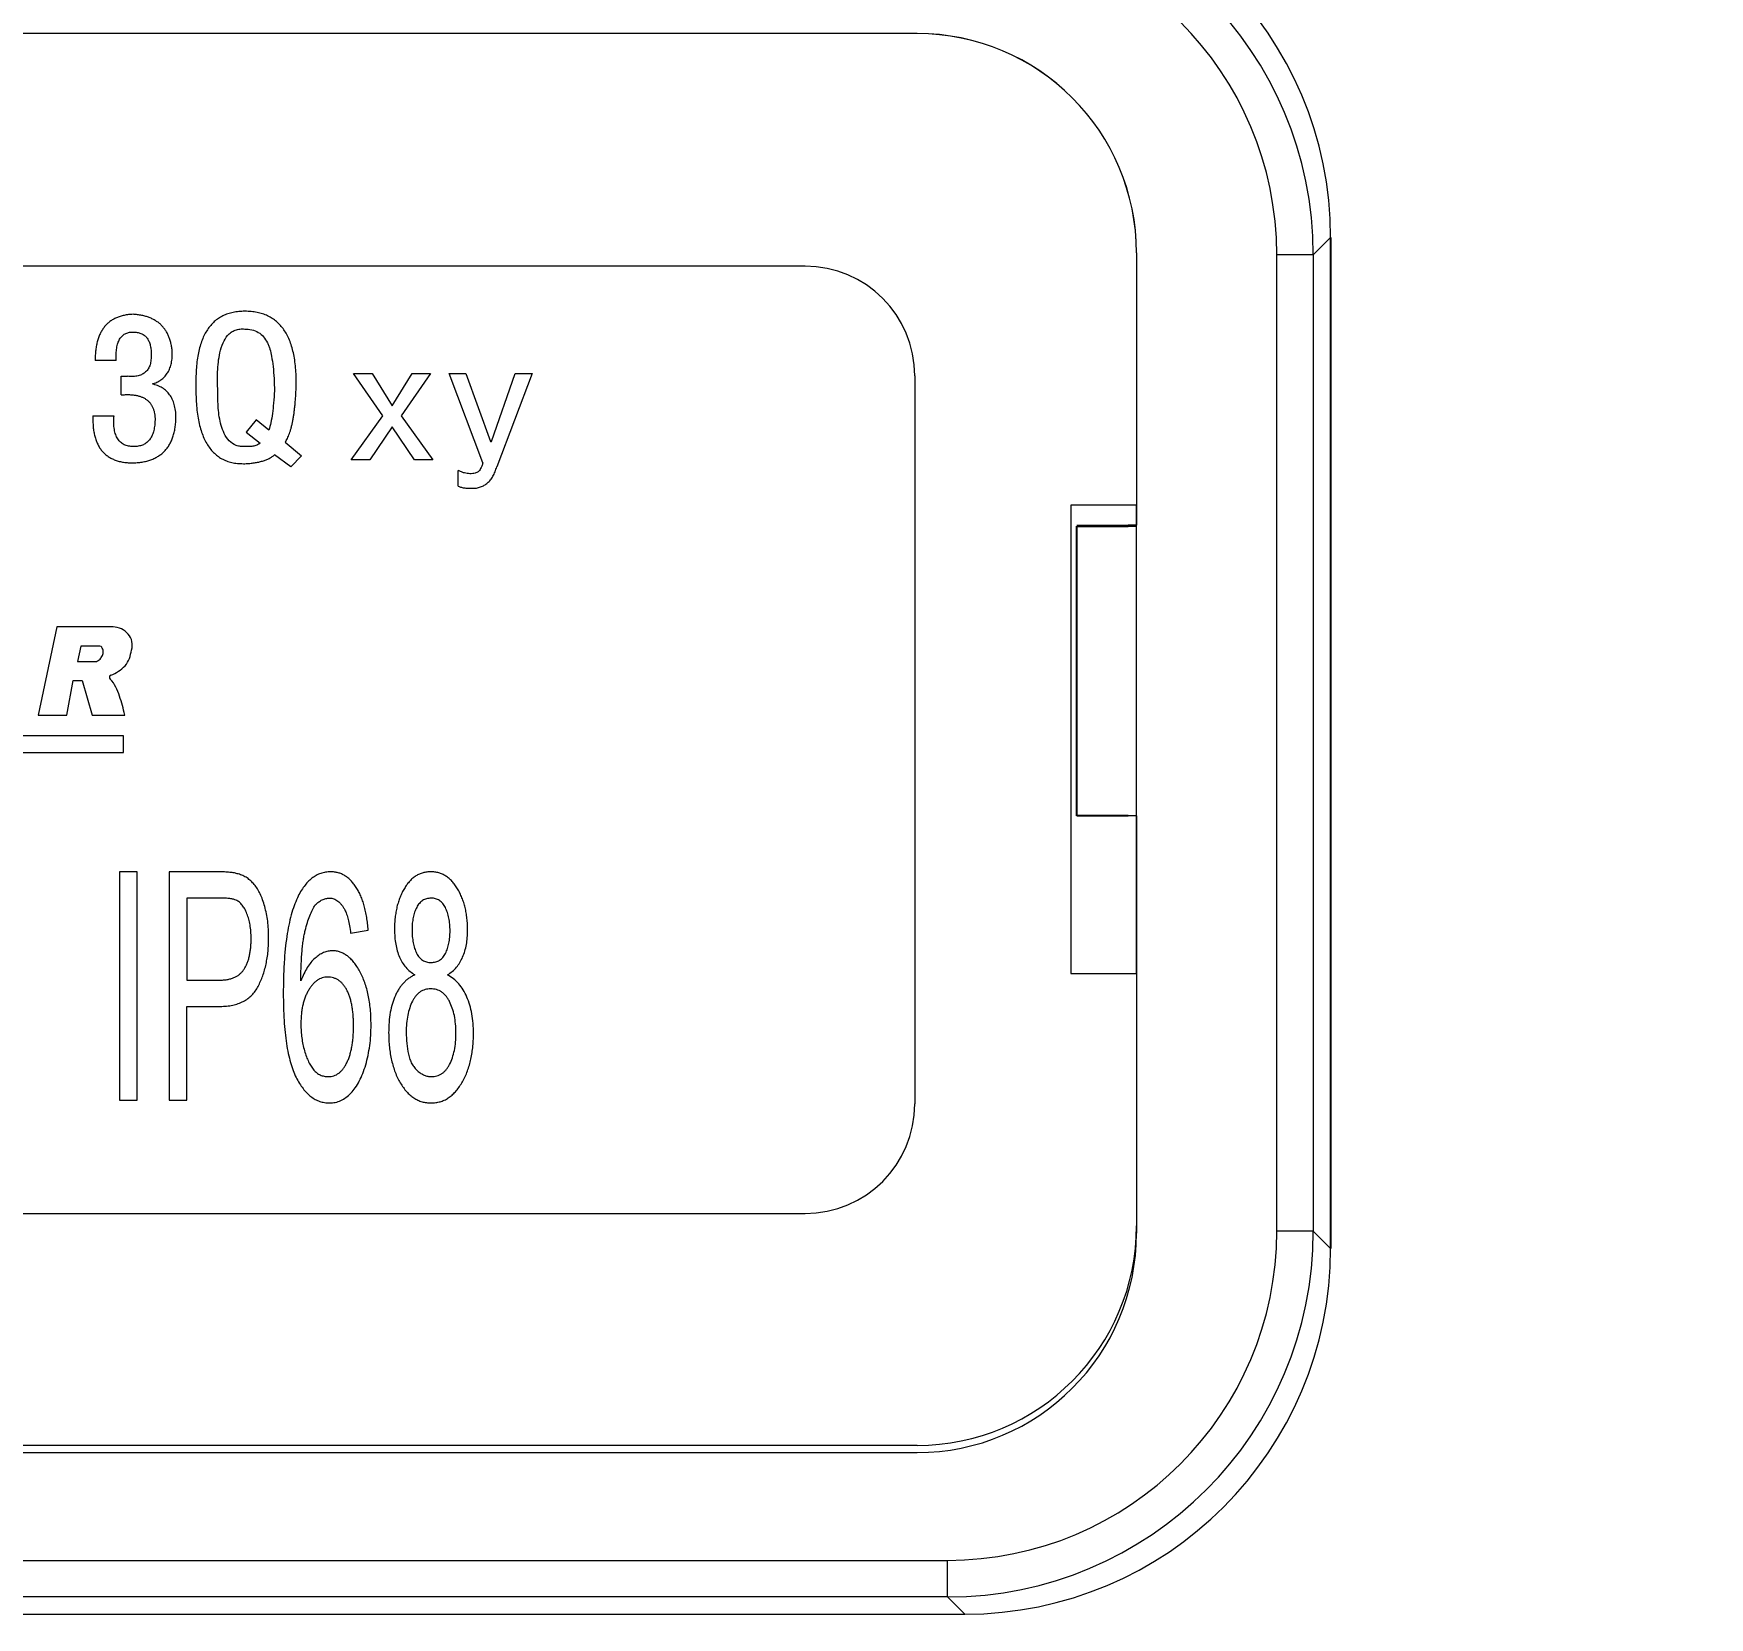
# Model space of a CAD drawing. Header units: millimetres. Extents: x 10297564 to 11610295, y -9287743 to -8409454.
# Drawn here: x 10426169 to 10426488.6, y -9090583.5 to -9090281.5 of the extents above; entities that cross this region are included whole.
import ezdxf

# ---------------------------------------------------------------- set-up
doc = ezdxf.new("R2010")
doc.units = ezdxf.units.MM
doc.header["$LTSCALE"] = 100
doc.layers.add('E1', color=1, linetype='Continuous')
doc.styles.add('HL-S1', font='DotumChe.ttf')
doc.styles.add('MG', font='malgun.ttf')
doc.dimstyles.new('HL-100', dxfattribs={"dimscale": 100, "dimtxt": 3, "dimasz": 4, "dimexe": 2, "dimexo": 2, "dimgap": 1, "dimtad": 1, "dimdec": 0, "dimzin": 0, "dimlunit": 6, "dimtxsty": 'HL-S1', "dimblk": 'DOTSMALL', "dimcen": 4, "dimdle": 2, "dimclrd": 256, "dimclre": 256, "dimclrt": 4, "dimazin": 0, "dimtfac": 1, "dimtdec": 0, "dimtix": 1, "dimtmove": 2, "dimatfit": 3, "dimldrblk": 'DOTSMALL', "dimfxl": 1.5, "dimtolj": 1, "dimtzin": 0, "dimlwd": -1, "dimlwe": -1, "dimarcsym": 0})

# ---------------------------------------------------------------- blocks, each defined once
blk = doc.blocks.new('*D75')
at = {"layer": 'defpoints', "color": 0, "transparency": 16777216}
for p in [(10439230.17, -9073249.84), (10439230.17, -9073249.84), (10423426.68, -9107604.66)]:
    blk.add_point(p, dxfattribs=at)
at = {"layer": 'E1', "color": 1, "transparency": 16777216}
for p, q in [((10439593.57, -9073417), (10439593.57, -9073417)), ((10423593.84, -9107241.27), (10439063.01, -9073613.24)), ((10423790.07, -9107771.83), (10423790.07, -9107771.83))]:
    blk.add_line(p, q, dxfattribs=at)
for points in [[(10439002.44, -9073585.37), (10439123.57, -9073641.1), (10439230.17, -9073249.84)], [(10423533.27, -9107213.41), (10423654.41, -9107269.13), (10423426.68, -9107604.66)]]:
    blk.add_solid(points, dxfattribs=at)
at = {"layer": 'E1', "color": 7, "transparency": 16777216, "insert": (10430911.12, -9090235.29), "char_height": 500, "attachment_point": 5, "rotation": 65.2972, "style": 'MG'}
blk.add_mtext('\\A1;2711.1', dxfattribs=at)
blk = doc.blocks.new('_DotSmall')
at = {"color": 0, "linetype": 'ByBlock', "const_width": 0.5}
blk.add_lwpolyline([(-0.0625, 0, 1), (0.0625, 0, 1)], format="xyb", close=True, dxfattribs=at)

msp = doc.modelspace()

# ---------------------------------------------------------------- linework, layer by layer
at = {"color": 7, "linetype": 'Continuous', "lineweight": 15}
for p, q in [((10426337.45, -9090281.5), (10425773.93, -9090281.5)), ((10426416.3, -9090320.42), (10426413.01, -9090323.7)), ((10426379.29, -9090323.33), (10426379.29, -9090375.24)), ((10426379.29, -9090323.34), (10426379.29, -9090371.46)), ((10426316.1, -9090325.86), (10425795.27, -9090325.86)), ((10426413.01, -9090323.7), (10426406.04, -9090323.7)), ((10426406.04, -9090509.88), (10426406.04, -9090323.7)), ((10426413.01, -9090323.7), (10426413.01, -9090509.88)), ((10426184.73, -9090343.84), (10426180.71, -9090343.84)), ((10426185.7, -9090350.4), (10426185.7, -9090346.86)), ((10426185.7, -9090346.86), (10426186.89, -9090346.86)), ((10426235.57, -9090354.42), (10426229.99, -9090346.35)), ((10426229.99, -9090346.35), (10426233.52, -9090346.35)), ((10426233.52, -9090346.35), (10426237.33, -9090352.51)), ((10426237.33, -9090352.51), (10426241.15, -9090346.35)), ((10426244.67, -9090346.35), (10426239.09, -9090354.42)), ((10426241.15, -9090346.35), (10426244.67, -9090346.35)), ((10426254.66, -9090363.38), (10426248.2, -9090346.35)), ((10426248.2, -9090346.35), (10426251.43, -9090346.35)), ((10426251.43, -9090346.35), (10426256.13, -9090359.27)), ((10426256.27, -9090359.27), (10426260.82, -9090346.35)), ((10426264.05, -9090346.35), (10426257.3, -9090364.11)), ((10426260.82, -9090346.35), (10426264.05, -9090346.35)), ((10426337.03, -9090346.79), (10426337.03, -9090485.58)), ((10426180.29, -9090354.42), (10426184.31, -9090354.42)), ((10426211.43, -9090355.13), (10426209.49, -9090357.53)), ((10426213.85, -9090357.13), (10426211.43, -9090355.13)), ((10426229.55, -9090362.79), (10426235.57, -9090354.42)), ((10426239.09, -9090354.42), (10426245.11, -9090362.79)), ((10426209.49, -9090357.53), (10426212.2, -9090359.62)), ((10426237.33, -9090356.48), (10426233.07, -9090362.79)), ((10426241.59, -9090362.79), (10426237.33, -9090356.48)), ((10426218.01, -9090364.09), (10426214.94, -9090361.81)), ((10426216.94, -9090359.44), (10426220.08, -9090362.02)), ((10426256.13, -9090359.27), (10426256.27, -9090359.27)), ((10426220.08, -9090362.02), (10426218.01, -9090364.09)), ((10426233.07, -9090362.79), (10426229.55, -9090362.79)), ((10426245.11, -9090362.79), (10426241.59, -9090362.79)), ((10426249.96, -9090367.78), (10426249.96, -9090364.85)), ((10426366.74, -9090371.46), (10426366.74, -9090460.73)), ((10426379.29, -9090371.46), (10426366.74, -9090371.46)), ((10426379.29, -9090460.73), (10426379.29, -9090371.46)), ((10426367.94, -9090375.24), (10426377.7, -9090375.24)), ((10426367.94, -9090375.43), (10426377.7, -9090375.43)), ((10426379.29, -9090375.24), (10426377.7, -9090375.24)), ((10426379.29, -9090375.43), (10426377.7, -9090375.43)), ((10426173.39, -9090394.64), (10426169.84, -9090411.45)), ((10426184.12, -9090394.64), (10426173.39, -9090394.64)), ((10426178.01, -9090398.31), (10426177.34, -9090401.24)), ((10426181.61, -9090398.31), (10426178.01, -9090398.31)), ((10426177.34, -9090401.24), (10426180.81, -9090401.24)), ((10426180.81, -9090401.24), (10426180.96, -9090401.21)), ((10426175.34, -9090411.45), (10426176.5, -9090404.85)), ((10426176.5, -9090404.85), (10426178.22, -9090404.85)), ((10426178.22, -9090404.85), (10426180.15, -9090411.45)), ((10426169.84, -9090411.45), (10426175.34, -9090411.45)), ((10426180.15, -9090411.45), (10426186.36, -9090411.45)), ((10426186.13, -9090415.41), (10425951.27, -9090415.41)), ((10426186.13, -9090418.57), (10426186.13, -9090415.41)), ((10425951.27, -9090418.57), (10426186.13, -9090418.57)), ((10426379.29, -9090430.64), (10426377.7, -9090430.64)), ((10426379.29, -9090430.64), (10426379.29, -9090510.25)), ((10426188.7, -9090441.34), (10426185.35, -9090441.34)), ((10426185.35, -9090441.34), (10426185.35, -9090484.86)), ((10426188.7, -9090484.86), (10426188.7, -9090441.34)), ((10426204.21, -9090441.34), (10426194.83, -9090441.34)), ((10426194.83, -9090441.34), (10426194.83, -9090484.86)), ((10426198.18, -9090446.36), (10426198.18, -9090461.99)), ((10426204.53, -9090446.36), (10426198.18, -9090446.36)), ((10426229.43, -9090453.06), (10426232.77, -9090452.5)), ((10426366.74, -9090460.73), (10426379.29, -9090460.73)), ((10426379.29, -9090460.73), (10426379.29, -9090508.86)), ((10426198.18, -9090461.99), (10426204.6, -9090461.99)), ((10426198.18, -9090467.01), (10426204.53, -9090467.01)), ((10426198.18, -9090484.86), (10426198.18, -9090467.01)), ((10426185.35, -9090484.86), (10426188.7, -9090484.86)), ((10426194.83, -9090484.86), (10426198.18, -9090484.86)), ((10425795.27, -9090506.5), (10426316.1, -9090506.5)), ((10426413.01, -9090509.88), (10426406.04, -9090509.88)), ((10426413.01, -9090509.88), (10426416.3, -9090513.17)), ((10425769.37, -9090552.09), (10426337.45, -9090552.09)), ((10426097.53, -9090550.7), (10426337.45, -9090550.7)), ((10425763.57, -9090572.64), (10426343.28, -9090572.64)), ((10426343.28, -9090579.61), (10426343.28, -9090572.64)), ((10426343.28, -9090579.61), (10425763.57, -9090579.61)), ((10426346.56, -9090582.9), (10426343.28, -9090579.61)), ((10425599.69, -9090582.9), (10426346.56, -9090582.9))]:
    msp.add_line(p, q, dxfattribs=at)
msp.add_line((10426416.3, -9090320.42), (10426416.3, -9090513.17))
at = {"color": 7, "linetype": 'ByBlock', "lineweight": -2}
for p, q in [((10426367.94, -9090430.64), (10426367.94, -9090375.43)), ((10426367.94, -9090375.43), (10426377.7, -9090375.43)), ((10426379.29, -9090375.43), (10426377.7, -9090375.43)), ((10426377.7, -9090430.64), (10426367.94, -9090430.64))]:
    msp.add_line(p, q, dxfattribs=at)
at = {"color": 7, "linetype": 'Continuous', "lineweight": 15}
for centre, radius, start, end in [((10426337.45, -9090323.34), 41.85, 0, 90), ((10426316.1, -9090346.79), 20.92, 0, 90), ((10426181.61, -9090398.74), 0.434, 27.8087, 90), ((10426183.85, -9090404.25), 0.434, 109.0977, 230.051), ((10426316.1, -9090485.58), 20.92, 270, 0), ((10426337.45, -9090508.86), 41.85, 270, 0)]:
    msp.add_arc(centre, radius, start, end, dxfattribs=at)
for centre, major_axis, ratio, start_param, end_param in [((10426346.55, -9090320.44), (49.33, 49.33), 0.999756, 5.497939, 7.068431), ((10426343.26, -9090323.72), (49.33, 49.33), 0.999756, 5.497939, 7.068431), ((10426343.26, -9090323.72), (-44.4, -44.4), 0.999695, 2.356347, 3.926839), ((10426337.45, -9090323.34), (-29.59, -29.59), 0.999805, 2.356292, 3.926893), ((10426337.45, -9090510.24), (-29.59, 29.59), 0.999805, 2.356292, 3.926893), ((10426343.26, -9090509.86), (44.4, -44.4), 0.999695, 5.497939, 7.068431), ((10426343.26, -9090509.86), (49.33, -49.33), 0.999756, 5.497939, 7.068431), ((10426346.55, -9090513.15), (49.33, -49.33), 0.999756, 5.497939, 7.068431)]:
    msp.add_ellipse(centre, major_axis=major_axis, ratio=ratio, start_param=start_param, end_param=end_param, dxfattribs=at)
for points, knots in [([(10426187.94, -9090335.03), (10426187.65, -9090335.05), (10426187.08, -9090335.08), (10426186.26, -9090335.22), (10426185.49, -9090335.42), (10426184.78, -9090335.68), (10426184.13, -9090336.01), (10426183.52, -9090336.4), (10426182.99, -9090336.86), (10426182.5, -9090337.38), (10426182.08, -9090337.97), (10426181.71, -9090338.62), (10426181.4, -9090339.33), (10426181.15, -9090340.11), (10426180.95, -9090340.95), (10426180.81, -9090341.86), (10426180.72, -9090342.83), (10426180.71, -9090343.5), (10426180.71, -9090343.84)], [0, 0, 0, 0, 0.06804, 0.132137, 0.193197, 0.25125, 0.307635, 0.362339, 0.41695, 0.471421, 0.527436, 0.584828, 0.644822, 0.707852, 0.774565, 0.845302, 0.920081, 1, 1, 1, 1]), ([(10426195.43, -9090342.38), (10426195.41, -9090342.1), (10426195.37, -9090341.56), (10426195.23, -9090340.77), (10426195.04, -9090340.03), (10426194.81, -9090339.34), (10426194.52, -9090338.7), (10426194.17, -9090338.12), (10426193.79, -9090337.58), (10426193.34, -9090337.09), (10426192.84, -9090336.65), (10426192.29, -9090336.28), (10426191.69, -9090335.94), (10426191.04, -9090335.65), (10426190.34, -9090335.42), (10426189.59, -9090335.23), (10426188.78, -9090335.11), (10426188.23, -9090335.06), (10426187.94, -9090335.03)], [0, 0, 0, 0, 0.0716, 0.139705, 0.204273, 0.266506, 0.325563, 0.383679, 0.439963, 0.495944, 0.552302, 0.609444, 0.6675, 0.728237, 0.79134, 0.857134, 0.926525, 1, 1, 1, 1]), ([(10426209.26, -9090334.46), (10426208.87, -9090334.46), (10426208.12, -9090334.48), (10426207.03, -9090334.65), (10426206.01, -9090334.93), (10426205.07, -9090335.31), (10426204.21, -9090335.81), (10426203.42, -9090336.42), (10426202.72, -9090337.14), (10426202.1, -9090337.97), (10426201.56, -9090338.91), (10426201.09, -9090339.96), (10426200.7, -9090341.12), (10426200.39, -9090342.38), (10426200.16, -9090343.76), (10426200, -9090345.24), (10426199.93, -9090346.84), (10426199.93, -9090347.93), (10426199.94, -9090348.5)], [0, 0, 0, 0, 0.060523, 0.117725, 0.171978, 0.224321, 0.275738, 0.3268, 0.378856, 0.432205, 0.488518, 0.548029, 0.611317, 0.678796, 0.751178, 0.828608, 0.911551, 1, 1, 1, 1]), ([(10426219.07, -9090348.51), (10426219.06, -9090347.94), (10426219.06, -9090346.84), (10426218.97, -9090345.25), (10426218.78, -9090343.76), (10426218.54, -9090342.38), (10426218.2, -9090341.12), (10426217.79, -9090339.96), (10426217.29, -9090338.91), (10426216.72, -9090337.97), (10426216.06, -9090337.14), (10426215.32, -9090336.42), (10426214.51, -9090335.81), (10426213.61, -9090335.31), (10426212.63, -9090334.93), (10426211.58, -9090334.65), (10426210.45, -9090334.48), (10426209.66, -9090334.46), (10426209.26, -9090334.46)], [0, 0, 0, 0, 0.087062, 0.168758, 0.245095, 0.316529, 0.383555, 0.44621, 0.505361, 0.561256, 0.615165, 0.66757, 0.719142, 0.771187, 0.824493, 0.880021, 0.938229, 1, 1, 1, 1]), ([(10426184.73, -9090343.84), (10426184.72, -9090343.62), (10426184.71, -9090343.2), (10426184.72, -9090342.58), (10426184.76, -9090342.01), (10426184.82, -9090341.48), (10426184.91, -9090340.99), (10426185.04, -9090340.55), (10426185.19, -9090340.14), (10426185.38, -9090339.78), (10426185.58, -9090339.46), (10426185.83, -9090339.18), (10426186.1, -9090338.94), (10426186.41, -9090338.75), (10426186.74, -9090338.6), (10426187.1, -9090338.5), (10426187.49, -9090338.43), (10426187.76, -9090338.43), (10426187.9, -9090338.42)], [0, 0, 0, 0, 0.091579, 0.17712, 0.256819, 0.331637, 0.400496, 0.465113, 0.524473, 0.581184, 0.634245, 0.685273, 0.735242, 0.784786, 0.835142, 0.887391, 0.942153, 1, 1, 1, 1]), ([(10426187.9, -9090338.42), (10426188.04, -9090338.42), (10426188.32, -9090338.43), (10426188.71, -9090338.48), (10426189.08, -9090338.57), (10426189.43, -9090338.67), (10426189.74, -9090338.83), (10426190.04, -9090339), (10426190.3, -9090339.22), (10426190.53, -9090339.47), (10426190.74, -9090339.76), (10426190.92, -9090340.07), (10426191.06, -9090340.42), (10426191.19, -9090340.8), (10426191.28, -9090341.22), (10426191.36, -9090341.66), (10426191.39, -9090342.14), (10426191.4, -9090342.47), (10426191.4, -9090342.64)], [0, 0, 0, 0, 0.067804, 0.131738, 0.191651, 0.24942, 0.304657, 0.358934, 0.412522, 0.466527, 0.521764, 0.578996, 0.639696, 0.702889, 0.770709, 0.841915, 0.918482, 1, 1, 1, 1]), ([(10426204.1, -9090349.64), (10426204.06, -9090348.42), (10426204, -9090346), (10426204.31, -9090342.91), (10426205, -9090340.57), (10426205.76, -9090339.23), (10426206.61, -9090338.43), (10426207.42, -9090338.01), (10426208.32, -9090337.8), (10426208.93, -9090337.83), (10426209.23, -9090337.85)], [0, 0, 0, 0, 0.250215, 0.50022, 0.63714, 0.750023, 0.813164, 0.874977, 0.937485, 1, 1, 1, 1]), ([(10426209.23, -9090337.85), (10426209.68, -9090337.87), (10426210.57, -9090337.92), (10426211.85, -9090338.41), (10426212.9, -9090339.28), (10426213.34, -9090340.07), (10426213.56, -9090340.46)], [0, 0, 0, 0, 0.250342, 0.500238, 0.749912, 1, 1, 1, 1]), ([(10426191.4, -9090342.64), (10426191.4, -9090342.83), (10426191.41, -9090343.19), (10426191.37, -9090343.71), (10426191.3, -9090344.2), (10426191.19, -9090344.64), (10426191.04, -9090345.05), (10426190.85, -9090345.41), (10426190.62, -9090345.74), (10426190.35, -9090346.03), (10426190.05, -9090346.27), (10426189.71, -9090346.48), (10426189.33, -9090346.64), (10426188.91, -9090346.77), (10426188.46, -9090346.85), (10426187.97, -9090346.89), (10426187.44, -9090346.9), (10426187.07, -9090346.87), (10426186.89, -9090346.86)], [0, 0, 0, 0, 0.076503, 0.148043, 0.215043, 0.27731, 0.3362, 0.391805, 0.44568, 0.498777, 0.551623, 0.605744, 0.66206, 0.721174, 0.784076, 0.850542, 0.922635, 1, 1, 1, 1]), ([(10426191.58, -9090348.31), (10426191.74, -9090348.26), (10426192.04, -9090348.17), (10426192.48, -9090347.99), (10426192.89, -9090347.78), (10426193.27, -9090347.54), (10426193.62, -9090347.28), (10426193.93, -9090346.98), (10426194.22, -9090346.65), (10426194.48, -9090346.29), (10426194.71, -9090345.91), (10426194.89, -9090345.49), (10426195.07, -9090345.04), (10426195.2, -9090344.57), (10426195.31, -9090344.06), (10426195.38, -9090343.53), (10426195.42, -9090342.96), (10426195.43, -9090342.57), (10426195.43, -9090342.38)], [0, 0, 0, 0, 0.063939, 0.125128, 0.184267, 0.242109, 0.29948, 0.355399, 0.411932, 0.469025, 0.526736, 0.586835, 0.648164, 0.712164, 0.779398, 0.849347, 0.923016, 1, 1, 1, 1]), ([(10426213.56, -9090340.46), (10426213.65, -9090340.68), (10426213.84, -9090341.08), (10426214.12, -9090341.93), (10426214.41, -9090343.22), (10426214.79, -9090345.86), (10426214.86, -9090348.08), (10426214.91, -9090349.64)], [0, 0, 0, 0, 0.076181, 0.142827, 0.285719, 0.500018, 1, 1, 1, 1]), ([(10426196.13, -9090354.63), (10426196.12, -9090354.41), (10426196.11, -9090353.99), (10426196.04, -9090353.37), (10426195.94, -9090352.79), (10426195.8, -9090352.24), (10426195.64, -9090351.72), (10426195.43, -9090351.24), (10426195.2, -9090350.79), (10426194.93, -9090350.38), (10426194.63, -9090350), (10426194.29, -9090349.65), (10426193.92, -9090349.34), (10426193.52, -9090349.07), (10426193.08, -9090348.83), (10426192.61, -9090348.62), (10426192.11, -9090348.44), (10426191.76, -9090348.36), (10426191.58, -9090348.31)], [0, 0, 0, 0, 0.076657, 0.149257, 0.219267, 0.285103, 0.348935, 0.410168, 0.469316, 0.527408, 0.58413, 0.640512, 0.696656, 0.754044, 0.812675, 0.873002, 0.935234, 1, 1, 1, 1]), ([(10426199.94, -9090348.5), (10426199.93, -9090349.12), (10426199.92, -9090350.31), (10426200.01, -9090352.05), (10426200.16, -9090353.66), (10426200.39, -9090355.15), (10426200.7, -9090356.52), (10426201.09, -9090357.77), (10426201.55, -9090358.9), (10426202.1, -9090359.9), (10426202.72, -9090360.79), (10426203.43, -9090361.55), (10426204.21, -9090362.19), (10426205.08, -9090362.71), (10426206.02, -9090363.11), (10426207.04, -9090363.37), (10426208.14, -9090363.52), (10426208.89, -9090363.52), (10426209.28, -9090363.52)], [0, 0, 0, 0, 0.091705, 0.177637, 0.257719, 0.332225, 0.40168, 0.466182, 0.526286, 0.582837, 0.636015, 0.686946, 0.736782, 0.786158, 0.836215, 0.888074, 0.942403, 1, 1, 1, 1]), ([(10426216.94, -9090359.44), (10426217.02, -9090359.32), (10426217.18, -9090359.08), (10426217.39, -9090358.68), (10426217.59, -9090358.24), (10426217.77, -9090357.75), (10426217.95, -9090357.22), (10426218.11, -9090356.65), (10426218.26, -9090356.03), (10426218.4, -9090355.37), (10426218.52, -9090354.66), (10426218.64, -9090353.91), (10426218.74, -9090353.12), (10426218.83, -9090352.28), (10426218.91, -9090351.4), (10426218.97, -9090350.47), (10426219.03, -9090349.5), (10426219.05, -9090348.84), (10426219.07, -9090348.51)], [0, 0, 0, 0, 0.037407, 0.077404, 0.12042, 0.166594, 0.21604, 0.269176, 0.325771, 0.385884, 0.449482, 0.516774, 0.587648, 0.662633, 0.741379, 0.823822, 0.910024, 1, 1, 1, 1]), ([(10426185.7, -9090350.4), (10426185.97, -9090350.38), (10426186.49, -9090350.34), (10426187.25, -9090350.35), (10426187.95, -9090350.4), (10426188.6, -9090350.5), (10426189.2, -9090350.65), (10426189.74, -9090350.85), (10426190.23, -9090351.1), (10426190.66, -9090351.41), (10426191.04, -9090351.76), (10426191.36, -9090352.16), (10426191.62, -9090352.62), (10426191.83, -9090353.12), (10426191.99, -9090353.68), (10426192.09, -9090354.28), (10426192.14, -9090354.93), (10426192.13, -9090355.38), (10426192.12, -9090355.61)], [0, 0, 0, 0, 0.083118, 0.160047, 0.232237, 0.298996, 0.361365, 0.419953, 0.475743, 0.528952, 0.58144, 0.633443, 0.686878, 0.742291, 0.800559, 0.862438, 0.92856, 1, 1, 1, 1]), ([(10426209.26, -9090360.26), (10426208.99, -9090360.27), (10426208.43, -9090360.27), (10426207.35, -9090360.01), (10426205.71, -9090358.88), (10426204.61, -9090356.22), (10426204.12, -9090352.96), (10426204.11, -9090350.74), (10426204.1, -9090349.64)], [0, 0, 0, 0, 0.062714, 0.125392, 0.24993, 0.498503, 0.749129, 1, 1, 1, 1]), ([(10426214.91, -9090349.64), (10426214.86, -9090350.41), (10426214.76, -9090351.86), (10426214.53, -9090353.88), (10426214.26, -9090355.62), (10426213.98, -9090356.65), (10426213.85, -9090357.13)], [0, 0, 0, 0, 0.306642, 0.57506, 0.80586, 1, 1, 1, 1]), ([(10426180.29, -9090354.42), (10426180.28, -9090354.78), (10426180.27, -9090355.47), (10426180.33, -9090356.47), (10426180.45, -9090357.4), (10426180.63, -9090358.27), (10426180.87, -9090359.07), (10426181.18, -9090359.8), (10426181.55, -9090360.47), (10426181.99, -9090361.07), (10426182.49, -9090361.61), (10426183.05, -9090362.07), (10426183.68, -9090362.45), (10426184.38, -9090362.78), (10426185.13, -9090363.04), (10426185.94, -9090363.22), (10426186.82, -9090363.34), (10426187.43, -9090363.37), (10426187.74, -9090363.38)], [0, 0, 0, 0, 0.079527, 0.154364, 0.224408, 0.290499, 0.352748, 0.411605, 0.46825, 0.523441, 0.577429, 0.631376, 0.686213, 0.742628, 0.802071, 0.863936, 0.929998, 1, 1, 1, 1]), ([(10426188.04, -9090360.26), (10426187.87, -9090360.26), (10426187.55, -9090360.25), (10426187.08, -9090360.18), (10426186.64, -9090360.07), (10426186.25, -9090359.91), (10426185.88, -9090359.7), (10426185.56, -9090359.45), (10426185.27, -9090359.15), (10426185.01, -9090358.8), (10426184.8, -9090358.41), (10426184.62, -9090357.97), (10426184.48, -9090357.49), (10426184.37, -9090356.97), (10426184.3, -9090356.39), (10426184.26, -9090355.78), (10426184.26, -9090355.11), (10426184.29, -9090354.66), (10426184.31, -9090354.42)], [0, 0, 0, 0, 0.062481, 0.121525, 0.177041, 0.230016, 0.281717, 0.332875, 0.384142, 0.437439, 0.492724, 0.55081, 0.613237, 0.680372, 0.752053, 0.828716, 0.911275, 1, 1, 1, 1]), ([(10426187.74, -9090363.38), (10426188.08, -9090363.37), (10426188.72, -9090363.34), (10426189.66, -9090363.22), (10426190.54, -9090363.04), (10426191.35, -9090362.79), (10426192.1, -9090362.48), (10426192.79, -9090362.09), (10426193.41, -9090361.64), (10426193.98, -9090361.13), (10426194.47, -9090360.54), (10426194.9, -9090359.89), (10426195.27, -9090359.17), (10426195.57, -9090358.39), (10426195.81, -9090357.54), (10426195.98, -9090356.63), (10426196.1, -9090355.65), (10426196.12, -9090354.98), (10426196.13, -9090354.63)], [0, 0, 0, 0, 0.07267, 0.140707, 0.205668, 0.266993, 0.325754, 0.382178, 0.437737, 0.492691, 0.547788, 0.604055, 0.661984, 0.722626, 0.785968, 0.853146, 0.924622, 1, 1, 1, 1]), ([(10426192.12, -9090355.61), (10426192.1, -9090355.8), (10426192.08, -9090356.16), (10426192, -9090356.69), (10426191.9, -9090357.18), (10426191.77, -9090357.64), (10426191.61, -9090358.06), (10426191.43, -9090358.45), (10426191.21, -9090358.79), (10426190.98, -9090359.11), (10426190.7, -9090359.38), (10426190.4, -9090359.61), (10426190.08, -9090359.82), (10426189.72, -9090359.98), (10426189.34, -9090360.11), (10426188.93, -9090360.19), (10426188.49, -9090360.26), (10426188.19, -9090360.26), (10426188.04, -9090360.26)], [0, 0, 0, 0, 0.081113, 0.157308, 0.228859, 0.2961, 0.360422, 0.421012, 0.479102, 0.535136, 0.58956, 0.644376, 0.699039, 0.75414, 0.811825, 0.87085, 0.933767, 1, 1, 1, 1]), ([(10426212.2, -9090359.62), (10426211.98, -9090359.75), (10426211.54, -9090360.01), (10426210.82, -9090360.2), (10426210.05, -9090360.29), (10426209.54, -9090360.27), (10426209.26, -9090360.26)], [0, 0, 0, 0, 0.249994, 0.500251, 0.725502, 1, 1, 1, 1]), ([(10426209.28, -9090363.52), (10426209.59, -9090363.5), (10426210.2, -9090363.47), (10426211.07, -9090363.37), (10426211.88, -9090363.22), (10426212.63, -9090363.03), (10426213.31, -9090362.8), (10426213.92, -9090362.52), (10426214.46, -9090362.19), (10426214.78, -9090361.93), (10426214.94, -9090361.81)], [0, 0, 0, 0, 0.156636, 0.302342, 0.438651, 0.566051, 0.684136, 0.795254, 0.900655, 1, 1, 1, 1]), ([(10426252.16, -9090365.43), (10426252, -9090365.42), (10426251.66, -9090365.4), (10426251.11, -9090365.29), (10426250.53, -9090365.11), (10426250.15, -9090364.93), (10426249.96, -9090364.85)], [0, 0, 0, 0, 0.209067, 0.452907, 0.721056, 1, 1, 1, 1]), ([(10426254.66, -9090363.38), (10426254.59, -9090363.58), (10426254.46, -9090363.95), (10426254.24, -9090364.43), (10426254.02, -9090364.8), (10426253.79, -9090365.08), (10426253.49, -9090365.25), (10426253.13, -9090365.35), (10426252.68, -9090365.42), (10426252.34, -9090365.43), (10426252.16, -9090365.43)], [0, 0, 0, 0, 0.178462, 0.324248, 0.442714, 0.533518, 0.619391, 0.723848, 0.849062, 1, 1, 1, 1]), ([(10426252.6, -9090368.22), (10426252.88, -9090368.21), (10426253.43, -9090368.19), (10426254.22, -9090367.99), (10426254.93, -9090367.67), (10426255.56, -9090367.21), (10426256.12, -9090366.62), (10426256.6, -9090365.9), (10426257, -9090365.05), (10426257.2, -9090364.43), (10426257.3, -9090364.11)], [0, 0, 0, 0, 0.124775, 0.242155, 0.355276, 0.469104, 0.586615, 0.712611, 0.84974, 1, 1, 1, 1]), ([(10426249.96, -9090367.78), (10426250.16, -9090367.87), (10426250.56, -9090368.05), (10426251.22, -9090368.16), (10426251.9, -9090368.21), (10426252.36, -9090368.22), (10426252.6, -9090368.22)], [0, 0, 0, 0, 0.240133, 0.484275, 0.734464, 1, 1, 1, 1]), ([(10426183.71, -9090403.84), (10426184.24, -9090403.66), (10426184.7, -9090403.39), (10426185.62, -9090402.8), (10426186.06, -9090402.46), (10426186.78, -9090401.64), (10426187.06, -9090401.16), (10426187.43, -9090400.14), (10426187.56, -9090399.6), (10426187.78, -9090398.53), (10426187.84, -9090397.98), (10426187.63, -9090396.9), (10426187.34, -9090396.42), (10426186.64, -9090395.59), (10426186.21, -9090395.23), (10426185.21, -9090394.81), (10426184.66, -9090394.73), (10426184.12, -9090394.64)], [0, 0, 0, 0, 0.125, 0.125, 0.25, 0.25, 0.375, 0.375, 0.5, 0.5, 0.625, 0.625, 0.75, 0.75, 0.875, 0.875, 1, 1, 1, 1]), ([(10426180.96, -9090401.21), (10426181.22, -9090401.11), (10426181.48, -9090401), (10426181.74, -9090400.69), (10426181.81, -9090400.57), (10426181.95, -9090400.33), (10426182.02, -9090400.21), (10426182.15, -9090399.97), (10426182.21, -9090399.85), (10426182.28, -9090399.59), (10426182.28, -9090399.45), (10426182.23, -9090399.04), (10426182.12, -9090398.78), (10426181.99, -9090398.54)], [0, 0, 0, 0, 0.25, 0.25, 0.375, 0.375, 0.5, 0.5, 0.625, 0.625, 0.75, 0.75, 1, 1, 1, 1]), ([(10426186.36, -9090411.45), (10426186.07, -9090410.24), (10426185.78, -9090409.02), (10426185.16, -9090407.25), (10426184.93, -9090406.67), (10426184.37, -9090405.55), (10426184.06, -9090404.99), (10426183.58, -9090404.59)], [0, 0, 0, 0, 0.5, 0.5, 0.75, 0.75, 1, 1, 1, 1]), ([(10426207.99, -9090441.75), (10426207.75, -9090441.69), (10426207.23, -9090441.54), (10426206.35, -9090441.44), (10426205.33, -9090441.35), (10426204.6, -9090441.35), (10426204.21, -9090441.34)], [0, 0, 0, 0, 0.195482, 0.426035, 0.693966, 1, 1, 1, 1]), ([(10426213.8, -9090453.85), (10426213.8, -9090453.33), (10426213.79, -9090452.29), (10426213.63, -9090450.78), (10426213.4, -9090449.34), (10426213.07, -9090447.98), (10426212.68, -9090446.71), (10426212.21, -9090445.59), (10426211.69, -9090444.61), (10426211.09, -9090443.78), (10426210.43, -9090443.07), (10426209.69, -9090442.5), (10426208.88, -9090442.04), (10426208.29, -9090441.85), (10426207.99, -9090441.75)], [0, 0, 0, 0, 0.109961, 0.215528, 0.317063, 0.415751, 0.508133, 0.59306, 0.669687, 0.740143, 0.806295, 0.870797, 0.934678, 1, 1, 1, 1]), ([(10426225.63, -9090441.34), (10426225.3, -9090441.36), (10426224.66, -9090441.39), (10426223.72, -9090441.62), (10426222.85, -9090442.02), (10426222.02, -9090442.57), (10426221.25, -9090443.27), (10426220.54, -9090444.14), (10426219.86, -9090445.14), (10426219.48, -9090445.89), (10426219.29, -9090446.29)], [0, 0, 0, 0, 0.114033, 0.225792, 0.337145, 0.45245, 0.573542, 0.704386, 0.846101, 1, 1, 1, 1]), ([(10426232.77, -9090452.5), (10426232.74, -9090452.08), (10426232.68, -9090451.25), (10426232.51, -9090450.05), (10426232.29, -9090448.92), (10426232.03, -9090447.86), (10426231.73, -9090446.86), (10426231.37, -9090445.94), (10426230.97, -9090445.09), (10426230.52, -9090444.32), (10426230.03, -9090443.61), (10426229.5, -9090443.01), (10426228.94, -9090442.5), (10426228.34, -9090442.07), (10426227.71, -9090441.75), (10426227.05, -9090441.51), (10426226.35, -9090441.37), (10426225.87, -9090441.35), (10426225.63, -9090441.34)], [0, 0, 0, 0, 0.087768, 0.17118, 0.249861, 0.325089, 0.395923, 0.463976, 0.528259, 0.58998, 0.648453, 0.7036, 0.755317, 0.805157, 0.853629, 0.901359, 0.950211, 1, 1, 1, 1]), ([(10426244.73, -9090441.34), (10426244.47, -9090441.35), (10426243.97, -9090441.37), (10426243.23, -9090441.53), (10426242.54, -9090441.77), (10426241.88, -9090442.12), (10426241.26, -9090442.57), (10426240.69, -9090443.12), (10426240.16, -9090443.77), (10426239.67, -9090444.51), (10426239.23, -9090445.32), (10426238.85, -9090446.18), (10426238.53, -9090447.09), (10426238.25, -9090448.05), (10426238.06, -9090449.05), (10426237.91, -9090450.1), (10426237.81, -9090451.19), (10426237.8, -9090451.94), (10426237.8, -9090452.32)], [0, 0, 0, 0, 0.053472, 0.104835, 0.155646, 0.207176, 0.259681, 0.314138, 0.372276, 0.43432, 0.498621, 0.564299, 0.631218, 0.699918, 0.771016, 0.84449, 0.920562, 1, 1, 1, 1]), ([(10426251.74, -9090452.46), (10426251.74, -9090452.08), (10426251.74, -9090451.33), (10426251.63, -9090450.24), (10426251.49, -9090449.18), (10426251.28, -9090448.17), (10426251.01, -9090447.2), (10426250.67, -9090446.28), (10426250.29, -9090445.41), (10426249.83, -9090444.58), (10426249.35, -9090443.82), (10426248.8, -9090443.16), (10426248.22, -9090442.61), (10426247.6, -9090442.14), (10426246.94, -9090441.78), (10426246.24, -9090441.52), (10426245.49, -9090441.37), (10426244.99, -9090441.35), (10426244.73, -9090441.34)], [0, 0, 0, 0, 0.078531, 0.153735, 0.226964, 0.297957, 0.366449, 0.433372, 0.499639, 0.564545, 0.626879, 0.685198, 0.740728, 0.792989, 0.844742, 0.895177, 0.94654, 1, 1, 1, 1]), ([(10426207.6, -9090446.75), (10426207.43, -9090446.69), (10426207.05, -9090446.55), (10426206.36, -9090446.44), (10426205.5, -9090446.38), (10426204.87, -9090446.37), (10426204.53, -9090446.36)], [0, 0, 0, 0, 0.171125, 0.390559, 0.669042, 1, 1, 1, 1]), ([(10426210.46, -9090454.03), (10426210.45, -9090453.59), (10426210.43, -9090452.73), (10426210.28, -9090451.5), (10426210.04, -9090450.37), (10426209.69, -9090449.35), (10426209.28, -9090448.46), (10426208.79, -9090447.71), (10426208.25, -9090447.12), (10426207.81, -9090446.87), (10426207.6, -9090446.75)], [0, 0, 0, 0, 0.162326, 0.312819, 0.453681, 0.586637, 0.708353, 0.814604, 0.911199, 1, 1, 1, 1]), ([(10426219.29, -9090446.29), (10426219.07, -9090446.79), (10426218.61, -9090447.86), (10426218.08, -9090449.61), (10426217.62, -9090451.57), (10426217.24, -9090453.74), (10426216.94, -9090456.13), (10426216.74, -9090458.72), (10426216.62, -9090461.54), (10426216.6, -9090463.48), (10426216.59, -9090464.49)], [0, 0, 0, 0, 0.089035, 0.187694, 0.295997, 0.414968, 0.544408, 0.685072, 0.836718, 1, 1, 1, 1]), ([(10426219.94, -9090462.14), (10426219.95, -9090461.63), (10426219.95, -9090460.62), (10426220, -9090459.17), (10426220.06, -9090457.82), (10426220.16, -9090456.57), (10426220.27, -9090455.42), (10426220.41, -9090454.36), (10426220.57, -9090453.41), (10426220.81, -9090452.31), (10426221.16, -9090451.08), (10426221.61, -9090449.76), (10426222.09, -9090448.62), (10426222.49, -9090447.96), (10426222.67, -9090447.65)], [0, 0, 0, 0, 0.103995, 0.2016, 0.292272, 0.37606, 0.453548, 0.524852, 0.58949, 0.647471, 0.752356, 0.845655, 0.928046, 1, 1, 1, 1]), ([(10426222.67, -9090447.65), (10426222.89, -9090447.46), (10426223.3, -9090447.08), (10426223.99, -9090446.68), (10426224.69, -9090446.41), (10426225.16, -9090446.38), (10426225.4, -9090446.36)], [0, 0, 0, 0, 0.284092, 0.53939, 0.773034, 1, 1, 1, 1]), ([(10426225.4, -9090446.36), (10426225.54, -9090446.37), (10426225.83, -9090446.38), (10426226.24, -9090446.49), (10426226.63, -9090446.67), (10426227.01, -9090446.92), (10426227.37, -9090447.24), (10426227.71, -9090447.63), (10426228.03, -9090448.08), (10426228.22, -9090448.42), (10426228.32, -9090448.6)], [0, 0, 0, 0, 0.110738, 0.220001, 0.328868, 0.444449, 0.567348, 0.699785, 0.843538, 1, 1, 1, 1]), ([(10426244.77, -9090446.36), (10426244.48, -9090446.39), (10426243.92, -9090446.43), (10426243.13, -9090446.77), (10426242.49, -9090447.35), (10426242, -9090448.14), (10426241.61, -9090449.06), (10426241.35, -9090450.08), (10426241.17, -9090451.18), (10426241.15, -9090451.95), (10426241.14, -9090452.34)], [0, 0, 0, 0, 0.111787, 0.215573, 0.323422, 0.441416, 0.570339, 0.704764, 0.847593, 1, 1, 1, 1]), ([(10426248.4, -9090452.61), (10426248.39, -9090452.18), (10426248.37, -9090451.37), (10426248.19, -9090450.2), (10426247.92, -9090449.13), (10426247.59, -9090448.33), (10426247.28, -9090447.74), (10426247.01, -9090447.38), (10426246.71, -9090447.06), (10426246.37, -9090446.81), (10426246.01, -9090446.61), (10426245.62, -9090446.47), (10426245.21, -9090446.38), (10426244.92, -9090446.37), (10426244.77, -9090446.36)], [0, 0, 0, 0, 0.157503, 0.304543, 0.440379, 0.568361, 0.62908, 0.685734, 0.738692, 0.790571, 0.841591, 0.892403, 0.944554, 1, 1, 1, 1]), ([(10426228.32, -9090448.6), (10426228.44, -9090448.86), (10426228.7, -9090449.45), (10426228.98, -9090450.47), (10426229.23, -9090451.69), (10426229.36, -9090452.58), (10426229.43, -9090453.06)], [0, 0, 0, 0, 0.188655, 0.416872, 0.686797, 1, 1, 1, 1]), ([(10426204.53, -9090467.01), (10426204.95, -9090467), (10426205.76, -9090466.97), (10426206.94, -9090466.8), (10426208, -9090466.5), (10426208.97, -9090466.08), (10426209.84, -9090465.54), (10426210.61, -9090464.88), (10426211.27, -9090464.09), (10426211.81, -9090463.19), (10426212.27, -9090462.2), (10426212.69, -9090461.17), (10426213.04, -9090460.08), (10426213.31, -9090458.93), (10426213.54, -9090457.74), (10426213.7, -9090456.49), (10426213.78, -9090455.19), (10426213.8, -9090454.3), (10426213.8, -9090453.85)], [0, 0, 0, 0, 0.069117, 0.133152, 0.193581, 0.250722, 0.305682, 0.360371, 0.415784, 0.47327, 0.532898, 0.593372, 0.655859, 0.720064, 0.786456, 0.855077, 0.926178, 1, 1, 1, 1]), ([(10426204.6, -9090461.99), (10426204.85, -9090461.98), (10426205.35, -9090461.97), (10426206.06, -9090461.87), (10426206.72, -9090461.71), (10426207.32, -9090461.48), (10426207.86, -9090461.19), (10426208.34, -9090460.83), (10426208.76, -9090460.4), (10426209.13, -9090459.9), (10426209.44, -9090459.35), (10426209.71, -9090458.74), (10426209.95, -9090458.09), (10426210.14, -9090457.38), (10426210.27, -9090456.61), (10426210.38, -9090455.8), (10426210.45, -9090454.93), (10426210.46, -9090454.33), (10426210.46, -9090454.03)], [0, 0, 0, 0, 0.067922, 0.13095, 0.190606, 0.246739, 0.300214, 0.353108, 0.405997, 0.45997, 0.515918, 0.574243, 0.635704, 0.701166, 0.769372, 0.841674, 0.919025, 1, 1, 1, 1]), ([(10426237.8, -9090452.32), (10426237.81, -9090452.81), (10426237.83, -9090453.77), (10426238, -9090455.15), (10426238.3, -9090456.42), (10426238.71, -9090457.58), (10426239.25, -9090458.64), (10426239.94, -9090459.56), (10426240.74, -9090460.37), (10426241.37, -9090460.78), (10426241.69, -9090460.99)], [0, 0, 0, 0, 0.148863, 0.287336, 0.41764, 0.541351, 0.658751, 0.773192, 0.885172, 1, 1, 1, 1]), ([(10426241.14, -9090452.34), (10426241.15, -9090452.79), (10426241.17, -9090453.63), (10426241.34, -9090454.84), (10426241.6, -9090455.92), (10426241.92, -9090456.72), (10426242.24, -9090457.29), (10426242.51, -9090457.64), (10426242.8, -9090457.96), (10426243.15, -9090458.2), (10426243.51, -9090458.41), (10426243.91, -9090458.53), (10426244.34, -9090458.63), (10426244.64, -9090458.64), (10426244.8, -9090458.64)], [0, 0, 0, 0, 0.162883, 0.310982, 0.446805, 0.571677, 0.629716, 0.684754, 0.737003, 0.787545, 0.838819, 0.889609, 0.943159, 1, 1, 1, 1]), ([(10426244.8, -9090458.64), (10426245.09, -9090458.62), (10426245.65, -9090458.58), (10426246.44, -9090458.24), (10426247.08, -9090457.66), (10426247.56, -9090456.88), (10426247.94, -9090455.96), (10426248.2, -9090454.93), (10426248.37, -9090453.8), (10426248.39, -9090453.01), (10426248.4, -9090452.61)], [0, 0, 0, 0, 0.112198, 0.215342, 0.320953, 0.436676, 0.564371, 0.700115, 0.84409, 1, 1, 1, 1]), ([(10426247.93, -9090460.99), (10426248.23, -9090460.78), (10426248.84, -9090460.36), (10426249.63, -9090459.56), (10426250.29, -9090458.64), (10426250.82, -9090457.6), (10426251.24, -9090456.46), (10426251.54, -9090455.21), (10426251.71, -9090453.86), (10426251.73, -9090452.94), (10426251.74, -9090452.46)], [0, 0, 0, 0, 0.114155, 0.227664, 0.342015, 0.460478, 0.584901, 0.715117, 0.85361, 1, 1, 1, 1]), ([(10426225.98, -9090456.41), (10426225.69, -9090456.42), (10426225.11, -9090456.46), (10426224.25, -9090456.73), (10426223.42, -9090457.2), (10426222.6, -9090457.82), (10426221.83, -9090458.63), (10426221.13, -9090459.63), (10426220.48, -9090460.81), (10426220.13, -9090461.69), (10426219.94, -9090462.14)], [0, 0, 0, 0, 0.098028, 0.198055, 0.303412, 0.41868, 0.544102, 0.681072, 0.832739, 1, 1, 1, 1]), ([(10426233.33, -9090470.53), (10426233.32, -9090470.02), (10426233.31, -9090469.03), (10426233.22, -9090467.57), (10426233.04, -9090466.19), (10426232.81, -9090464.88), (10426232.52, -9090463.64), (10426232.14, -9090462.47), (10426231.7, -9090461.37), (10426231.2, -9090460.36), (10426230.66, -9090459.44), (10426230.09, -9090458.63), (10426229.47, -9090457.95), (10426228.84, -9090457.39), (10426228.16, -9090456.96), (10426227.47, -9090456.63), (10426226.73, -9090456.44), (10426226.23, -9090456.42), (10426225.98, -9090456.41)], [0, 0, 0, 0, 0.087836, 0.171817, 0.251733, 0.328211, 0.40148, 0.472097, 0.539652, 0.60518, 0.667055, 0.723871, 0.776088, 0.824803, 0.870179, 0.913742, 0.956703, 1, 1, 1, 1]), ([(10426241.69, -9090460.99), (10426241.5, -9090461.08), (10426241.1, -9090461.27), (10426240.55, -9090461.62), (10426240.04, -9090462.03), (10426239.55, -9090462.49), (10426239.1, -9090463.01), (10426238.69, -9090463.6), (10426238.3, -9090464.23), (10426237.85, -9090465.17), (10426237.37, -9090466.46), (10426236.96, -9090468.17), (10426236.72, -9090470.05), (10426236.69, -9090471.36), (10426236.68, -9090472.05)], [0, 0, 0, 0, 0.050754, 0.101468, 0.152729, 0.204166, 0.258122, 0.313184, 0.371107, 0.430979, 0.557205, 0.693516, 0.840184, 1, 1, 1, 1]), ([(10426252.86, -9090472.2), (10426252.85, -9090471.54), (10426252.82, -9090470.28), (10426252.59, -9090468.46), (10426252.18, -9090466.77), (10426251.64, -9090465.24), (10426250.95, -9090463.87), (10426250.1, -9090462.69), (10426249.09, -9090461.71), (10426248.31, -9090461.23), (10426247.93, -9090460.99)], [0, 0, 0, 0, 0.152256, 0.295381, 0.42881, 0.555771, 0.67484, 0.78664, 0.893761, 1, 1, 1, 1]), ([(10426225.02, -9090461.43), (10426224.85, -9090461.43), (10426224.5, -9090461.44), (10426224, -9090461.58), (10426223.51, -9090461.76), (10426223.05, -9090462.05), (10426222.6, -9090462.39), (10426222.18, -9090462.83), (10426221.78, -9090463.34), (10426221.4, -9090463.92), (10426221.05, -9090464.56), (10426220.76, -9090465.25), (10426220.51, -9090465.99), (10426220.29, -9090466.79), (10426220.14, -9090467.63), (10426220.03, -9090468.51), (10426219.96, -9090469.45), (10426219.95, -9090470.09), (10426219.94, -9090470.42)], [0, 0, 0, 0, 0.04622, 0.091333, 0.137578, 0.18411, 0.233928, 0.28665, 0.343549, 0.405158, 0.469814, 0.53592, 0.60495, 0.676543, 0.752372, 0.830643, 0.913115, 1, 1, 1, 1]), ([(10426229.98, -9090470.7), (10426229.98, -9090470.36), (10426229.98, -9090469.67), (10426229.92, -9090468.68), (10426229.81, -9090467.74), (10426229.69, -9090466.86), (10426229.5, -9090466.04), (10426229.29, -9090465.28), (10426229.02, -9090464.57), (10426228.73, -9090463.92), (10426228.4, -9090463.33), (10426228.02, -9090462.83), (10426227.62, -9090462.39), (10426227.17, -9090462.04), (10426226.69, -9090461.76), (10426226.16, -9090461.57), (10426225.61, -9090461.44), (10426225.22, -9090461.43), (10426225.02, -9090461.43)], [0, 0, 0, 0, 0.08959, 0.17485, 0.255966, 0.33145, 0.403349, 0.471639, 0.536118, 0.596909, 0.654408, 0.708305, 0.758475, 0.806858, 0.853987, 0.900992, 0.949897, 1, 1, 1, 1]), ([(10426244.7, -9090463.66), (10426244.51, -9090463.67), (10426244.15, -9090463.68), (10426243.62, -9090463.8), (10426243.12, -9090463.98), (10426242.67, -9090464.25), (10426242.24, -9090464.58), (10426241.86, -9090465), (10426241.51, -9090465.48), (10426241.09, -9090466.24), (10426240.66, -9090467.31), (10426240.29, -9090468.72), (10426240.07, -9090470.29), (10426240.04, -9090471.37), (10426240.03, -9090471.94)], [0, 0, 0, 0, 0.053013, 0.103766, 0.15321, 0.20284, 0.253452, 0.306677, 0.362899, 0.423605, 0.552256, 0.690021, 0.83862, 1, 1, 1, 1]), ([(10426249.51, -9090472.12), (10426249.5, -9090471.53), (10426249.47, -9090470.41), (10426249.25, -9090468.8), (10426248.86, -9090467.35), (10426248.4, -9090466.27), (10426247.97, -9090465.5), (10426247.61, -9090465.01), (10426247.21, -9090464.59), (10426246.78, -9090464.25), (10426246.31, -9090463.99), (10426245.81, -9090463.79), (10426245.26, -9090463.68), (10426244.89, -9090463.67), (10426244.7, -9090463.66)], [0, 0, 0, 0, 0.162524, 0.311831, 0.44998, 0.578108, 0.637823, 0.693886, 0.747589, 0.797677, 0.846872, 0.896225, 0.947396, 1, 1, 1, 1]), ([(10426216.59, -9090464.49), (10426216.6, -9090465.39), (10426216.61, -9090467.12), (10426216.73, -9090469.62), (10426216.92, -9090471.93), (10426217.17, -9090474.04), (10426217.52, -9090475.95), (10426217.94, -9090477.67), (10426218.43, -9090479.19), (10426219, -9090480.52), (10426219.65, -9090481.67), (10426220.32, -9090482.67), (10426221.06, -9090483.51), (10426221.83, -9090484.21), (10426222.66, -9090484.75), (10426223.53, -9090485.14), (10426224.45, -9090485.37), (10426225.08, -9090485.4), (10426225.4, -9090485.42)], [0, 0, 0, 0, 0.108519, 0.209424, 0.302453, 0.388085, 0.466263, 0.537125, 0.601423, 0.659293, 0.711956, 0.760463, 0.805258, 0.846552, 0.885903, 0.923948, 0.961593, 1, 1, 1, 1]), ([(10426219.94, -9090470.42), (10426219.95, -9090470.85), (10426219.97, -9090471.72), (10426220.11, -9090473), (10426220.3, -9090474.25), (10426220.62, -9090475.45), (10426220.96, -9090476.58), (10426221.4, -9090477.56), (10426221.85, -9090478.42), (10426222.37, -9090479.14), (10426222.96, -9090479.71), (10426223.63, -9090480.11), (10426224.37, -9090480.36), (10426224.88, -9090480.38), (10426225.15, -9090480.4)], [0, 0, 0, 0, 0.106105, 0.209867, 0.313075, 0.415098, 0.511682, 0.598758, 0.676903, 0.748168, 0.813186, 0.875021, 0.936055, 1, 1, 1, 1]), ([(10426225.4, -9090485.42), (10426225.77, -9090485.4), (10426226.51, -9090485.36), (10426227.58, -9090484.97), (10426228.59, -9090484.38), (10426229.52, -9090483.54), (10426230.37, -9090482.5), (10426231.13, -9090481.24), (10426231.78, -9090479.77), (10426232.34, -9090478.12), (10426232.78, -9090476.34), (10426233.1, -9090474.47), (10426233.3, -9090472.52), (10426233.32, -9090471.2), (10426233.33, -9090470.53)], [0, 0, 0, 0, 0.060258, 0.120113, 0.182527, 0.249399, 0.322162, 0.401169, 0.487579, 0.582362, 0.682645, 0.785618, 0.890917, 1, 1, 1, 1]), ([(10426225.15, -9090480.4), (10426225.33, -9090480.39), (10426225.69, -9090480.37), (10426226.22, -9090480.25), (10426226.72, -9090480.04), (10426227.18, -9090479.75), (10426227.61, -9090479.38), (10426228.01, -9090478.93), (10426228.37, -9090478.39), (10426228.71, -9090477.78), (10426229.01, -9090477.1), (10426229.27, -9090476.36), (10426229.49, -9090475.56), (10426229.67, -9090474.7), (10426229.81, -9090473.78), (10426229.92, -9090472.81), (10426229.98, -9090471.78), (10426229.98, -9090471.07), (10426229.98, -9090470.7)], [0, 0, 0, 0, 0.046204, 0.091248, 0.135508, 0.181153, 0.228335, 0.27806, 0.332206, 0.390789, 0.453292, 0.519192, 0.588187, 0.662176, 0.739827, 0.821451, 0.908602, 1, 1, 1, 1]), ([(10426236.68, -9090472.05), (10426236.69, -9090472.51), (10426236.7, -9090473.43), (10426236.81, -9090474.77), (10426236.98, -9090476.05), (10426237.22, -9090477.28), (10426237.54, -9090478.45), (10426237.91, -9090479.56), (10426238.36, -9090480.61), (10426238.88, -9090481.59), (10426239.46, -9090482.48), (10426240.08, -9090483.27), (10426240.75, -9090483.93), (10426241.47, -9090484.48), (10426242.23, -9090484.9), (10426243.04, -9090485.21), (10426243.89, -9090485.38), (10426244.47, -9090485.41), (10426244.77, -9090485.42)], [0, 0, 0, 0, 0.081271, 0.158718, 0.233582, 0.306125, 0.375657, 0.443319, 0.509317, 0.57388, 0.635887, 0.69334, 0.747936, 0.799106, 0.849248, 0.898921, 0.948406, 1, 1, 1, 1]), ([(10426240.03, -9090471.94), (10426240.05, -9090472.65), (10426240.1, -9090474.06), (10426240.35, -9090475.8), (10426240.71, -9090477.09), (10426241.08, -9090477.95), (10426241.58, -9090478.68), (10426242.16, -9090479.3), (10426242.8, -9090479.78), (10426243.46, -9090480.13), (10426244.12, -9090480.36), (10426244.57, -9090480.38), (10426244.8, -9090480.4)], [0, 0, 0, 0, 0.198621, 0.39281, 0.485553, 0.571451, 0.652508, 0.731538, 0.806666, 0.874384, 0.938134, 1, 1, 1, 1]), ([(10426244.77, -9090485.42), (10426245.07, -9090485.41), (10426245.65, -9090485.38), (10426246.5, -9090485.2), (10426247.31, -9090484.91), (10426248.08, -9090484.48), (10426248.79, -9090483.93), (10426249.45, -9090483.27), (10426250.08, -9090482.49), (10426250.65, -9090481.6), (10426251.17, -9090480.63), (10426251.62, -9090479.59), (10426252.01, -9090478.49), (10426252.32, -9090477.34), (10426252.56, -9090476.13), (10426252.73, -9090474.87), (10426252.84, -9090473.55), (10426252.85, -9090472.65), (10426252.86, -9090472.2)], [0, 0, 0, 0, 0.052021, 0.101916, 0.151822, 0.202379, 0.254281, 0.308609, 0.366857, 0.428673, 0.493772, 0.559849, 0.627276, 0.696893, 0.76854, 0.843017, 0.92009, 1, 1, 1, 1]), ([(10426244.8, -9090480.4), (10426244.99, -9090480.39), (10426245.35, -9090480.38), (10426245.89, -9090480.26), (10426246.39, -9090480.08), (10426246.86, -9090479.83), (10426247.28, -9090479.49), (10426247.66, -9090479.08), (10426248.02, -9090478.61), (10426248.44, -9090477.85), (10426248.88, -9090476.79), (10426249.26, -9090475.37), (10426249.47, -9090473.79), (10426249.5, -9090472.69), (10426249.51, -9090472.12)], [0, 0, 0, 0, 0.053622, 0.104171, 0.154189, 0.203934, 0.254343, 0.306756, 0.362583, 0.422328, 0.550777, 0.68799, 0.837623, 1, 1, 1, 1])]:
    msp.add_open_spline(points, degree=3, knots=knots, dxfattribs=at)

# ---------------------------------------------------------------- dimensions: what is measured, and where the dimension line sits
at = {"layer": 'E1'}
dim = msp.add_aligned_dim(p1=(10423426.68, -9107604.66), p2=(10439230.17, -9073249.84), distance=0, text='2711.1', dimstyle='HL-100', override={"dimscale": 200, "dimtxt": 2.5, "dimasz": 2, "dimtxsty": 'MG', "dimsah": 1, "dimclrd": 1, "dimclre": 1, "dimclrt": 7}, dxfattribs=at)
dim.commit()
dim.dimension.update_dxf_attribs({"geometry": '*D75', "text_midpoint": (10430911.12, -9090235.29)})

doc.saveas('drawing.dxf')
